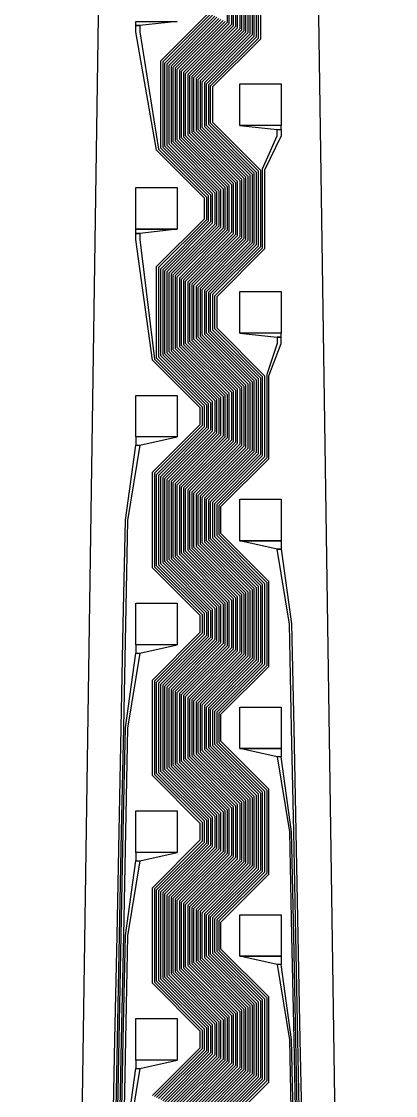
# Model space of a CAD drawing. Header units: inches. Extents: x 115980 to 170179, y 57000 to 74333.
# Drawn here: x 123826.2 to 123916.2, y 69852.1 to 70110.6 of the extents above; entities that cross this region are included whole.
import ezdxf

# ---------------------------------------------------------------- set-up
doc = ezdxf.new("R2010")
doc.units = ezdxf.units.IN
doc.header["$MEASUREMENT"] = 0
for name, color, linetype in [('metal', 221, 'Continuous'), ('nitride window', 40, 'Continuous'), ('profile', 140, 'Continuous')]:
    doc.layers.add(name, color=color, linetype=linetype)

msp = doc.modelspace()

# ---------------------------------------------------------------- linework, layer by layer
at = {"layer": 'metal'}
for points in [[(123880.73, 70123.37), (123880.73, 70107.87), (123869.23, 70096.37), (123869.23, 70084.87), (123880.73, 70073.37), (123880.73, 70057.87), (123869.23, 70046.37), (123869.23, 70034.87), (123880.73, 70023.37), (123880.73, 70007.87), (123869.23, 69996.37), (123869.23, 69984.87), (123880.73, 69973.37), (123880.73, 69957.87), (123869.23, 69946.37), (123869.23, 69934.87), (123880.73, 69923.37), (123880.73, 69907.87), (123869.23, 69896.37), (123869.23, 69884.87), (123880.73, 69873.37), (123880.73, 69857.87), (123869.23, 69846.37)], [(123869.73, 69846.12), (123881.23, 69857.62), (123881.23, 69873.62), (123869.73, 69885.12), (123869.73, 69896.12), (123881.23, 69907.62), (123881.23, 69923.62), (123869.73, 69935.12), (123869.73, 69946.12), (123881.23, 69957.62), (123881.23, 69973.62), (123869.73, 69985.12), (123869.73, 69996.12), (123881.23, 70007.62), (123881.23, 70023.62), (123869.73, 70035.12), (123869.73, 70046.12), (123881.23, 70057.62), (123881.23, 70073.62), (123869.73, 70085.12), (123869.73, 70096.12), (123881.23, 70107.62), (123881.23, 70123.62)], [(123881.73, 70123.87), (123881.73, 70107.37), (123870.23, 70095.87), (123870.23, 70085.37), (123881.73, 70073.87), (123881.73, 70057.37), (123870.23, 70045.87), (123870.23, 70035.37), (123881.73, 70023.87), (123881.73, 70007.37), (123870.23, 69995.87), (123870.23, 69985.37), (123881.73, 69973.87), (123881.73, 69957.37), (123870.23, 69945.87), (123870.23, 69935.37), (123881.73, 69923.87), (123881.73, 69907.37), (123870.23, 69895.87), (123870.23, 69885.37), (123881.73, 69873.87), (123881.73, 69857.37), (123870.23, 69845.87)], [(123870.73, 69845.62), (123882.23, 69857.12), (123882.23, 69874.12), (123870.73, 69885.62), (123870.73, 69895.62), (123882.23, 69907.12), (123882.23, 69924.12), (123870.73, 69935.62), (123870.73, 69945.62), (123882.23, 69957.12), (123882.23, 69974.12), (123870.73, 69985.62), (123870.73, 69995.62), (123882.23, 70007.12), (123882.23, 70024.12), (123870.73, 70035.62), (123870.73, 70045.62), (123882.23, 70057.12), (123882.23, 70074.12), (123870.73, 70085.62), (123870.73, 70095.62), (123882.23, 70107.12), (123882.23, 70124.12)], [(123882.73, 70124.37), (123882.73, 70106.87), (123871.23, 70095.37), (123871.23, 70085.87), (123882.73, 70074.37), (123882.73, 70056.87), (123871.23, 70045.37), (123871.23, 70035.87), (123882.73, 70024.37), (123882.73, 70006.87), (123871.23, 69995.37), (123871.23, 69985.87), (123882.73, 69974.37), (123882.73, 69956.87), (123871.23, 69945.37), (123871.23, 69935.87), (123882.73, 69924.37), (123882.73, 69906.87), (123871.23, 69895.37), (123871.23, 69885.87), (123882.73, 69874.37), (123882.73, 69856.87), (123871.23, 69845.37)], [(123871.73, 69845.12), (123883.23, 69856.62), (123883.23, 69874.62), (123871.73, 69886.12), (123871.73, 69895.12), (123883.23, 69906.62), (123883.23, 69924.62), (123871.73, 69936.12), (123871.73, 69945.12), (123883.23, 69956.62), (123883.23, 69974.62), (123871.73, 69986.12), (123871.73, 69995.12), (123883.23, 70006.62), (123883.23, 70024.62), (123871.73, 70036.12), (123871.73, 70045.12), (123883.23, 70056.62), (123883.23, 70074.62), (123871.73, 70086.12), (123871.73, 70095.12), (123883.23, 70106.62), (123883.23, 70124.62)], [(123883.73, 70124.37), (123883.73, 70106.37), (123872.23, 70094.87), (123872.23, 70086.37), (123883.73, 70074.87), (123883.73, 70056.37), (123872.23, 70044.87), (123872.23, 70036.37), (123883.73, 70024.87), (123883.73, 70006.37), (123872.23, 69994.87), (123872.23, 69986.37), (123883.73, 69974.87), (123883.73, 69956.37), (123872.23, 69944.87), (123872.23, 69936.37), (123883.73, 69924.87), (123883.73, 69906.37), (123872.23, 69894.87), (123872.23, 69886.37), (123883.73, 69874.87), (123883.73, 69856.37), (123872.23, 69844.87)], [(123875.73, 70120.87), (123875.73, 70110.37), (123864.23, 70098.87), (123864.23, 70082.37), (123875.73, 70070.87), (123875.73, 70060.37), (123864.23, 70048.87), (123864.23, 70032.37), (123875.73, 70020.87), (123875.73, 70010.37), (123864.23, 69998.87), (123864.23, 69982.37), (123875.73, 69970.87), (123875.73, 69960.37), (123864.23, 69948.87), (123864.23, 69932.37), (123875.73, 69920.87), (123875.73, 69910.37), (123864.23, 69898.87), (123864.23, 69882.37), (123875.73, 69870.87), (123875.73, 69860.37), (123864.23, 69848.87)], [(123864.73, 69848.62), (123876.23, 69860.12), (123876.23, 69871.12), (123864.73, 69882.62), (123864.73, 69898.62), (123876.23, 69910.12), (123876.23, 69921.12), (123864.73, 69932.62), (123864.73, 69948.62), (123876.23, 69960.12), (123876.23, 69971.12), (123864.73, 69982.62), (123864.73, 69998.62), (123876.23, 70010.12), (123876.23, 70021.12), (123864.73, 70032.62), (123864.73, 70048.62), (123876.23, 70060.12), (123876.23, 70071.12), (123864.73, 70082.62), (123864.73, 70098.62), (123876.23, 70110.12), (123876.23, 70121.12)], [(123876.73, 70121.37), (123876.73, 70109.87), (123865.23, 70098.37), (123865.23, 70082.87), (123876.73, 70071.37), (123876.73, 70059.87), (123865.23, 70048.37), (123865.23, 70032.87), (123876.73, 70021.37), (123876.73, 70009.87), (123865.23, 69998.37), (123865.23, 69982.87), (123876.73, 69971.37), (123876.73, 69959.87), (123865.23, 69948.37), (123865.23, 69932.87), (123876.73, 69921.37), (123876.73, 69909.87), (123865.23, 69898.37), (123865.23, 69882.87), (123876.73, 69871.37), (123876.73, 69859.87), (123865.23, 69848.37)], [(123865.73, 69848.12), (123877.23, 69859.62), (123877.23, 69871.62), (123865.73, 69883.12), (123865.73, 69898.12), (123877.23, 69909.62), (123877.23, 69921.62), (123865.73, 69933.12), (123865.73, 69948.12), (123877.23, 69959.62), (123877.23, 69971.62), (123865.73, 69983.12), (123865.73, 69998.12), (123877.23, 70009.62), (123877.23, 70021.62), (123865.73, 70033.12), (123865.73, 70048.12), (123877.23, 70059.62), (123877.23, 70071.62), (123865.73, 70083.12), (123865.73, 70098.12), (123877.23, 70109.62), (123877.23, 70121.62)], [(123877.73, 70121.87), (123877.73, 70109.37), (123866.23, 70097.87), (123866.23, 70083.37), (123877.73, 70071.87), (123877.73, 70059.37), (123866.23, 70047.87), (123866.23, 70033.37), (123877.73, 70021.87), (123877.73, 70009.37), (123866.23, 69997.87), (123866.23, 69983.37), (123877.73, 69971.87), (123877.73, 69959.37), (123866.23, 69947.87), (123866.23, 69933.37), (123877.73, 69921.87), (123877.73, 69909.37), (123866.23, 69897.87), (123866.23, 69883.37), (123877.73, 69871.87), (123877.73, 69859.37), (123866.23, 69847.87)], [(123866.73, 69847.62), (123878.23, 69859.12), (123878.23, 69872.12), (123866.73, 69883.62), (123866.73, 69897.62), (123878.23, 69909.12), (123878.23, 69922.12), (123866.73, 69933.62), (123866.73, 69947.62), (123878.23, 69959.12), (123878.23, 69972.12), (123866.73, 69983.62), (123866.73, 69997.62), (123878.23, 70009.12), (123878.23, 70022.12), (123866.73, 70033.62), (123866.73, 70047.62), (123878.23, 70059.12), (123878.23, 70072.12), (123866.73, 70083.62), (123866.73, 70097.62), (123878.23, 70109.12), (123878.23, 70122.12)], [(123878.73, 70122.37), (123878.73, 70108.87), (123867.23, 70097.37), (123867.23, 70083.87), (123878.73, 70072.37), (123878.73, 70058.87), (123867.23, 70047.37), (123867.23, 70033.87), (123878.73, 70022.37), (123878.73, 70008.87), (123867.23, 69997.37), (123867.23, 69983.87), (123878.73, 69972.37), (123878.73, 69958.87), (123867.23, 69947.37), (123867.23, 69933.87), (123878.73, 69922.37), (123878.73, 69908.87), (123867.23, 69897.37), (123867.23, 69883.87), (123878.73, 69872.37), (123878.73, 69858.87), (123867.23, 69847.37)], [(123867.73, 69847.12), (123879.23, 69858.62), (123879.23, 69872.62), (123867.73, 69884.12), (123867.73, 69897.12), (123879.23, 69908.62), (123879.23, 69922.62), (123867.73, 69934.12), (123867.73, 69947.12), (123879.23, 69958.62), (123879.23, 69972.62), (123867.73, 69984.12), (123867.73, 69997.12), (123879.23, 70008.62), (123879.23, 70022.62), (123867.73, 70034.12), (123867.73, 70047.12), (123879.23, 70058.62), (123879.23, 70072.62), (123867.73, 70084.12), (123867.73, 70097.12), (123879.23, 70108.62), (123879.23, 70122.62)], [(123879.73, 70122.87), (123879.73, 70108.37), (123868.23, 70096.87), (123868.23, 70084.37), (123879.73, 70072.87), (123879.73, 70058.37), (123868.23, 70046.87), (123868.23, 70034.37), (123879.73, 70022.87), (123879.73, 70008.37), (123868.23, 69996.87), (123868.23, 69984.37), (123879.73, 69972.87), (123879.73, 69958.37), (123868.23, 69946.87), (123868.23, 69934.37), (123879.73, 69922.87), (123879.73, 69908.37), (123868.23, 69896.87), (123868.23, 69884.37), (123879.73, 69872.87), (123879.73, 69858.37), (123868.23, 69846.87)], [(123868.73, 69846.62), (123880.23, 69858.12), (123880.23, 69873.12), (123868.73, 69884.62), (123868.73, 69896.62), (123880.23, 69908.12), (123880.23, 69923.12), (123868.73, 69934.62), (123868.73, 69946.62), (123880.23, 69958.12), (123880.23, 69973.12), (123868.73, 69984.62), (123868.73, 69996.62), (123880.23, 70008.12), (123880.23, 70023.12), (123868.73, 70034.62), (123868.73, 70046.62), (123880.23, 70058.12), (123880.23, 70073.12), (123868.73, 70084.62), (123868.73, 70096.62), (123880.23, 70108.12), (123880.23, 70123.12)], [(123859.73, 69851.12), (123871.23, 69862.62), (123871.23, 69868.62), (123859.73, 69880.12), (123859.73, 69901.12), (123871.23, 69912.62), (123871.23, 69918.62), (123859.73, 69930.12), (123859.73, 69951.12), (123871.23, 69962.62), (123871.23, 69968.62), (123859.73, 69980.12), (123859.73, 70001.12), (123871.23, 70012.62), (123871.23, 70018.62), (123859.73, 70030.12), (123859.73, 70051.12), (123871.23, 70062.62), (123871.23, 70068.62), (123859.73, 70080.12), (123859.73, 70101.12), (123871.23, 70112.62)], [(123871.73, 70112.37), (123860.23, 70100.87), (123860.23, 70080.37), (123871.73, 70068.87), (123871.73, 70062.37), (123860.23, 70050.87), (123860.23, 70030.37), (123871.73, 70018.87), (123871.73, 70012.37), (123860.23, 70000.87), (123860.23, 69980.37), (123871.73, 69968.87), (123871.73, 69962.37), (123860.23, 69950.87), (123860.23, 69930.37), (123871.73, 69918.87), (123871.73, 69912.37), (123860.23, 69900.87), (123860.23, 69880.37), (123871.73, 69868.87), (123871.73, 69862.37), (123860.23, 69850.87)], [(123860.73, 69850.62), (123872.23, 69862.12), (123872.23, 69869.12), (123860.73, 69880.62), (123860.73, 69900.62), (123872.23, 69912.12), (123872.23, 69919.12), (123860.73, 69930.62), (123860.73, 69950.62), (123872.23, 69962.12), (123872.23, 69969.12), (123860.73, 69980.62), (123860.73, 70000.62), (123872.23, 70012.12), (123872.23, 70019.12), (123860.73, 70030.62), (123860.73, 70050.62), (123872.23, 70062.12), (123872.23, 70069.12), (123860.73, 70080.62), (123860.73, 70100.62), (123872.23, 70112.12)], [(123872.73, 70111.87), (123861.23, 70100.37), (123861.23, 70080.87), (123872.73, 70069.37), (123872.73, 70061.87), (123861.23, 70050.37), (123861.23, 70030.87), (123872.73, 70019.37), (123872.73, 70011.87), (123861.23, 70000.37), (123861.23, 69980.87), (123872.73, 69969.37), (123872.73, 69961.87), (123861.23, 69950.37), (123861.23, 69930.87), (123872.73, 69919.37), (123872.73, 69911.87), (123861.23, 69900.37), (123861.23, 69880.87), (123872.73, 69869.37), (123872.73, 69861.87), (123861.23, 69850.37)], [(123861.73, 69850.12), (123873.23, 69861.62), (123873.23, 69869.62), (123861.73, 69881.12), (123861.73, 69900.12), (123873.23, 69911.62), (123873.23, 69919.62), (123861.73, 69931.12), (123861.73, 69950.12), (123873.23, 69961.62), (123873.23, 69969.62), (123861.73, 69981.12), (123861.73, 70000.12), (123873.23, 70011.62), (123873.23, 70019.62), (123861.73, 70031.12), (123861.73, 70050.12), (123873.23, 70061.62), (123873.23, 70069.62), (123861.73, 70081.12), (123861.73, 70100.12), (123873.23, 70111.62)], [(123873.73, 70111.37), (123862.23, 70099.87), (123862.23, 70081.37), (123873.73, 70069.87), (123873.73, 70061.37), (123862.23, 70049.87), (123862.23, 70031.37), (123873.73, 70019.87), (123873.73, 70011.37), (123862.23, 69999.87), (123862.23, 69981.37), (123873.73, 69969.87), (123873.73, 69961.37), (123862.23, 69949.87), (123862.23, 69931.37), (123873.73, 69919.87), (123873.73, 69911.37), (123862.23, 69899.87), (123862.23, 69881.37), (123873.73, 69869.87), (123873.73, 69861.37), (123862.23, 69849.87)], [(123862.73, 69849.62), (123874.23, 69861.12), (123874.23, 69870.12), (123862.73, 69881.62), (123862.73, 69899.62), (123874.23, 69911.12), (123874.23, 69920.12), (123862.73, 69931.62), (123862.73, 69949.62), (123874.23, 69961.12), (123874.23, 69970.12), (123862.73, 69981.62), (123862.73, 69999.62), (123874.23, 70011.12), (123874.23, 70020.12), (123862.73, 70031.62), (123862.73, 70049.62), (123874.23, 70061.12), (123874.23, 70070.12), (123862.73, 70081.62), (123862.73, 70099.62), (123874.23, 70111.12)], [(123874.73, 70110.87), (123863.23, 70099.37), (123863.23, 70081.87), (123874.73, 70070.37), (123874.73, 70060.87), (123863.23, 70049.37), (123863.23, 70031.87), (123874.73, 70020.37), (123874.73, 70010.87), (123863.23, 69999.37), (123863.23, 69981.87), (123874.73, 69970.37), (123874.73, 69960.87), (123863.23, 69949.37), (123863.23, 69931.87), (123874.73, 69920.37), (123874.73, 69910.87), (123863.23, 69899.37), (123863.23, 69881.87), (123874.73, 69870.37), (123874.73, 69860.87), (123863.23, 69849.37)], [(123863.73, 69849.12), (123875.23, 69860.62), (123875.23, 69870.62), (123863.73, 69882.12), (123863.73, 69899.12), (123875.23, 69910.62), (123875.23, 69920.62), (123863.73, 69932.12), (123863.73, 69949.12), (123875.23, 69960.62), (123875.23, 69970.62), (123863.73, 69982.12), (123863.73, 69999.12), (123875.23, 70010.62), (123875.23, 70020.62), (123863.73, 70032.12), (123863.73, 70049.12), (123875.23, 70060.62), (123875.23, 70070.62), (123863.73, 70082.12), (123863.73, 70099.12), (123875.23, 70110.62)], [(123858.73, 69851.62), (123870.23, 69863.12), (123870.23, 69868.12), (123858.73, 69879.62), (123858.73, 69901.62), (123870.23, 69913.12), (123870.23, 69918.12), (123858.73, 69929.62), (123858.73, 69951.62), (123870.23, 69963.12), (123870.23, 69968.12), (123858.73, 69979.62), (123858.73, 70001.62), (123870.23, 70013.12), (123870.23, 70018.12), (123858.73, 70029.62), (123858.73, 70051.62), (123870.23, 70063.12), (123870.23, 70068.12), (123858.73, 70079.62), (123853.73, 70108.12), (123853.73, 70109.62), (123854.73, 70109.62), (123854.73, 70108.12), (123859.23, 70079.87), (123870.73, 70068.37), (123870.73, 70062.87), (123859.23, 70051.37), (123859.23, 70029.87), (123870.73, 70018.37), (123870.73, 70012.87), (123859.23, 70001.37), (123859.23, 69979.87), (123870.73, 69968.37), (123870.73, 69962.87), (123859.23, 69951.37), (123859.23, 69929.87), (123870.73, 69918.37), (123870.73, 69912.87), (123859.23, 69901.37), (123859.23, 69879.87), (123870.73, 69868.37), (123870.73, 69862.87), (123859.23, 69851.37)], [(123872.73, 69844.62), (123884.23, 69856.12), (123884.23, 69875.12), (123872.73, 69886.62), (123872.73, 69894.62), (123884.23, 69906.12), (123884.23, 69925.12), (123872.73, 69936.62), (123872.73, 69944.62), (123884.23, 69956.12), (123884.23, 69975.12), (123872.73, 69986.62), (123872.73, 69994.62), (123884.23, 70006.12), (123884.23, 70025.12), (123872.73, 70036.62), (123872.73, 70044.62), (123884.23, 70056.12), (123884.23, 70075.12), (123887.73, 70083.12), (123887.73, 70084.62), (123888.73, 70084.62), (123888.73, 70083.12), (123884.73, 70074.87), (123884.73, 70055.87), (123873.23, 70044.37), (123873.23, 70036.87), (123884.73, 70025.37), (123884.73, 70005.87), (123873.23, 69994.37), (123873.23, 69986.87), (123884.73, 69975.37), (123884.73, 69955.87), (123873.23, 69944.37), (123873.23, 69936.87), (123884.73, 69925.37), (123884.73, 69905.87), (123873.23, 69894.37), (123873.23, 69886.87), (123884.73, 69875.37), (123884.73, 69855.87), (123873.23, 69844.37)], [(123857.73, 69852.12), (123869.23, 69863.62), (123869.23, 69867.62), (123857.73, 69879.12), (123857.73, 69902.12), (123869.23, 69913.62), (123869.23, 69917.62), (123857.73, 69929.12), (123857.73, 69952.12), (123869.23, 69963.62), (123869.23, 69967.62), (123857.73, 69979.12), (123857.73, 70002.12), (123869.23, 70013.62), (123869.23, 70017.62), (123857.73, 70029.12), (123853.73, 70058.12), (123853.73, 70059.62), (123854.73, 70059.62), (123854.73, 70058.12), (123858.23, 70029.37), (123869.73, 70017.87), (123869.73, 70013.37), (123858.23, 70001.87), (123858.23, 69979.37), (123869.73, 69967.87), (123869.73, 69963.37), (123858.23, 69951.87), (123858.23, 69929.37), (123869.73, 69917.87), (123869.73, 69913.37), (123858.23, 69901.87), (123858.23, 69879.37), (123869.73, 69867.87), (123869.73, 69863.37), (123858.23, 69851.87)], [(123874.23, 69843.87), (123885.73, 69855.37), (123885.73, 69875.87), (123874.23, 69887.37), (123874.23, 69893.87), (123885.73, 69905.37), (123885.73, 69925.87), (123874.23, 69937.37), (123874.23, 69943.87), (123885.73, 69955.37), (123885.73, 69975.87), (123874.23, 69987.37), (123874.23, 69993.87), (123885.73, 70005.37), (123885.73, 70025.37), (123888.73, 70033.12), (123888.73, 70034.62), (123887.73, 70034.62), (123887.73, 70033.12), (123885.23, 70025.62), (123885.23, 70005.62), (123873.73, 69994.12), (123873.73, 69987.12), (123885.23, 69975.62), (123885.23, 69955.62), (123873.73, 69944.12), (123873.73, 69937.12), (123885.23, 69925.62), (123885.23, 69905.62), (123873.73, 69894.12), (123873.73, 69887.12), (123885.23, 69875.62), (123885.23, 69855.62), (123873.73, 69844.12)], [(123848.24, 69840.63), (123848.73, 69865.56), (123849.24, 69890.63), (123849.73, 69915.56), (123850.24, 69940.63), (123850.73, 69965.55), (123851.24, 69990.62), (123853.73, 70008.62), (123854.73, 70008.62), (123851.73, 69990.55), (123851.23, 69965.55), (123850.74, 69940.62), (123850.23, 69915.55), (123849.74, 69890.62), (123849.23, 69865.55), (123848.74, 69840.62)], [(123893.23, 69840.55), (123892.73, 69865.62), (123892.23, 69890.55), (123891.73, 69915.62), (123891.23, 69940.55), (123890.73, 69965.55), (123887.73, 69983.62), (123888.73, 69983.62), (123891.23, 69965.62), (123891.73, 69940.55), (123892.23, 69915.63), (123892.73, 69890.56), (123893.23, 69865.63), (123893.73, 69840.56)], [(123849.24, 69840.63), (123849.73, 69865.56), (123850.24, 69890.63), (123850.73, 69915.55), (123851.24, 69940.62), (123853.73, 69958.62), (123854.73, 69958.62), (123851.73, 69940.55), (123851.23, 69915.55), (123850.74, 69890.62), (123850.23, 69865.55), (123849.74, 69840.62)], [(123892.73, 69840.56), (123892.23, 69865.63), (123891.73, 69890.55), (123891.23, 69915.62), (123888.73, 69933.62), (123887.73, 69933.62), (123890.73, 69915.55), (123891.23, 69890.55), (123891.73, 69865.62), (123892.23, 69840.55)], [(123850.24, 69840.63), (123850.73, 69865.55), (123851.24, 69890.62), (123853.73, 69908.62), (123854.73, 69908.62), (123851.73, 69890.55), (123851.23, 69865.55), (123850.74, 69840.62)], [(123891.73, 69840.55), (123891.23, 69865.62), (123888.73, 69883.62), (123887.73, 69883.62), (123890.73, 69865.55), (123891.23, 69840.55)], [(123851.24, 69840.62), (123853.73, 69858.62), (123854.73, 69858.62), (123851.73, 69840.55)]]:
    msp.add_lwpolyline(points, dxfattribs=at)
for points in [[(123853.73, 70110.62), (123863.73, 70110.62), (123854.73, 70109.62), (123853.73, 70109.62)], [(123878.73, 70095.62), (123888.73, 70095.62), (123888.73, 70085.62), (123878.73, 70085.62)], [(123888.73, 70085.62), (123878.73, 70085.62), (123887.73, 70084.62), (123888.73, 70084.62)], [(123853.73, 70070.62), (123863.73, 70070.62), (123863.73, 70060.62), (123853.73, 70060.62)], [(123853.73, 70060.62), (123863.73, 70060.62), (123854.73, 70059.62), (123853.73, 70059.62)], [(123878.73, 70045.62), (123888.73, 70045.62), (123888.73, 70035.62), (123878.73, 70035.62)], [(123888.73, 70035.62), (123878.73, 70035.62), (123887.73, 70034.62), (123888.73, 70034.62)], [(123853.73, 70020.62), (123863.73, 70020.62), (123863.73, 70010.62), (123853.73, 70010.62)], [(123853.73, 70008.62), (123854.73, 70008.62), (123863.73, 70010.62), (123853.73, 70010.62)], [(123878.73, 69995.62), (123888.73, 69995.62), (123888.73, 69985.62), (123878.73, 69985.62)], [(123888.73, 69983.62), (123887.73, 69983.62), (123878.73, 69985.62), (123888.73, 69985.62)], [(123853.73, 69970.62), (123863.73, 69970.62), (123863.73, 69960.62), (123853.73, 69960.62)], [(123853.73, 69958.62), (123854.73, 69958.62), (123863.73, 69960.62), (123853.73, 69960.62)], [(123878.73, 69945.62), (123888.73, 69945.62), (123888.73, 69935.62), (123878.73, 69935.62)], [(123888.73, 69933.62), (123887.73, 69933.62), (123878.73, 69935.62), (123888.73, 69935.62)], [(123853.73, 69920.62), (123863.73, 69920.62), (123863.73, 69910.62), (123853.73, 69910.62)], [(123853.73, 69908.62), (123854.73, 69908.62), (123863.73, 69910.62), (123853.73, 69910.62)], [(123878.73, 69895.62), (123888.73, 69895.62), (123888.73, 69885.62), (123878.73, 69885.62)], [(123888.73, 69883.62), (123887.73, 69883.62), (123878.73, 69885.62), (123888.73, 69885.62)], [(123853.73, 69870.62), (123863.73, 69870.62), (123863.73, 69860.62), (123853.73, 69860.62)], [(123853.73, 69858.62), (123854.73, 69858.62), (123863.73, 69860.62), (123853.73, 69860.62)]]:
    msp.add_lwpolyline(points, close=True, dxfattribs=at)
at = {"layer": 'nitride window'}
for points in [[(123878.73, 70095.62), (123888.73, 70095.62), (123888.73, 70085.62), (123878.73, 70085.62)], [(123853.73, 70070.62), (123863.73, 70070.62), (123863.73, 70060.62), (123853.73, 70060.62)], [(123878.73, 70045.62), (123888.73, 70045.62), (123888.73, 70035.62), (123878.73, 70035.62)], [(123853.73, 70020.62), (123863.73, 70020.62), (123863.73, 70010.62), (123853.73, 70010.62)], [(123878.73, 69995.62), (123888.73, 69995.62), (123888.73, 69985.62), (123878.73, 69985.62)], [(123853.73, 69970.62), (123863.73, 69970.62), (123863.73, 69960.62), (123853.73, 69960.62)], [(123878.73, 69945.62), (123888.73, 69945.62), (123888.73, 69935.62), (123878.73, 69935.62)], [(123853.73, 69920.62), (123863.73, 69920.62), (123863.73, 69910.62), (123853.73, 69910.62)], [(123878.73, 69895.62), (123888.73, 69895.62), (123888.73, 69885.62), (123878.73, 69885.62)], [(123853.73, 69870.62), (123863.73, 69870.62), (123863.73, 69860.62), (123853.73, 69860.62)]]:
    msp.add_lwpolyline(points, close=True, dxfattribs=at)
at = {"layer": 'profile'}
msp.add_lwpolyline([(123916.23, 68240.55), (123826.23, 68240.55), (123826.23, 68857.56), (123849.73, 70448.62), (123871.22, 70510.69), (123892.73, 70448.62), (123916.23, 68857.63)], close=True, dxfattribs=at)

doc.saveas('drawing.dxf')
